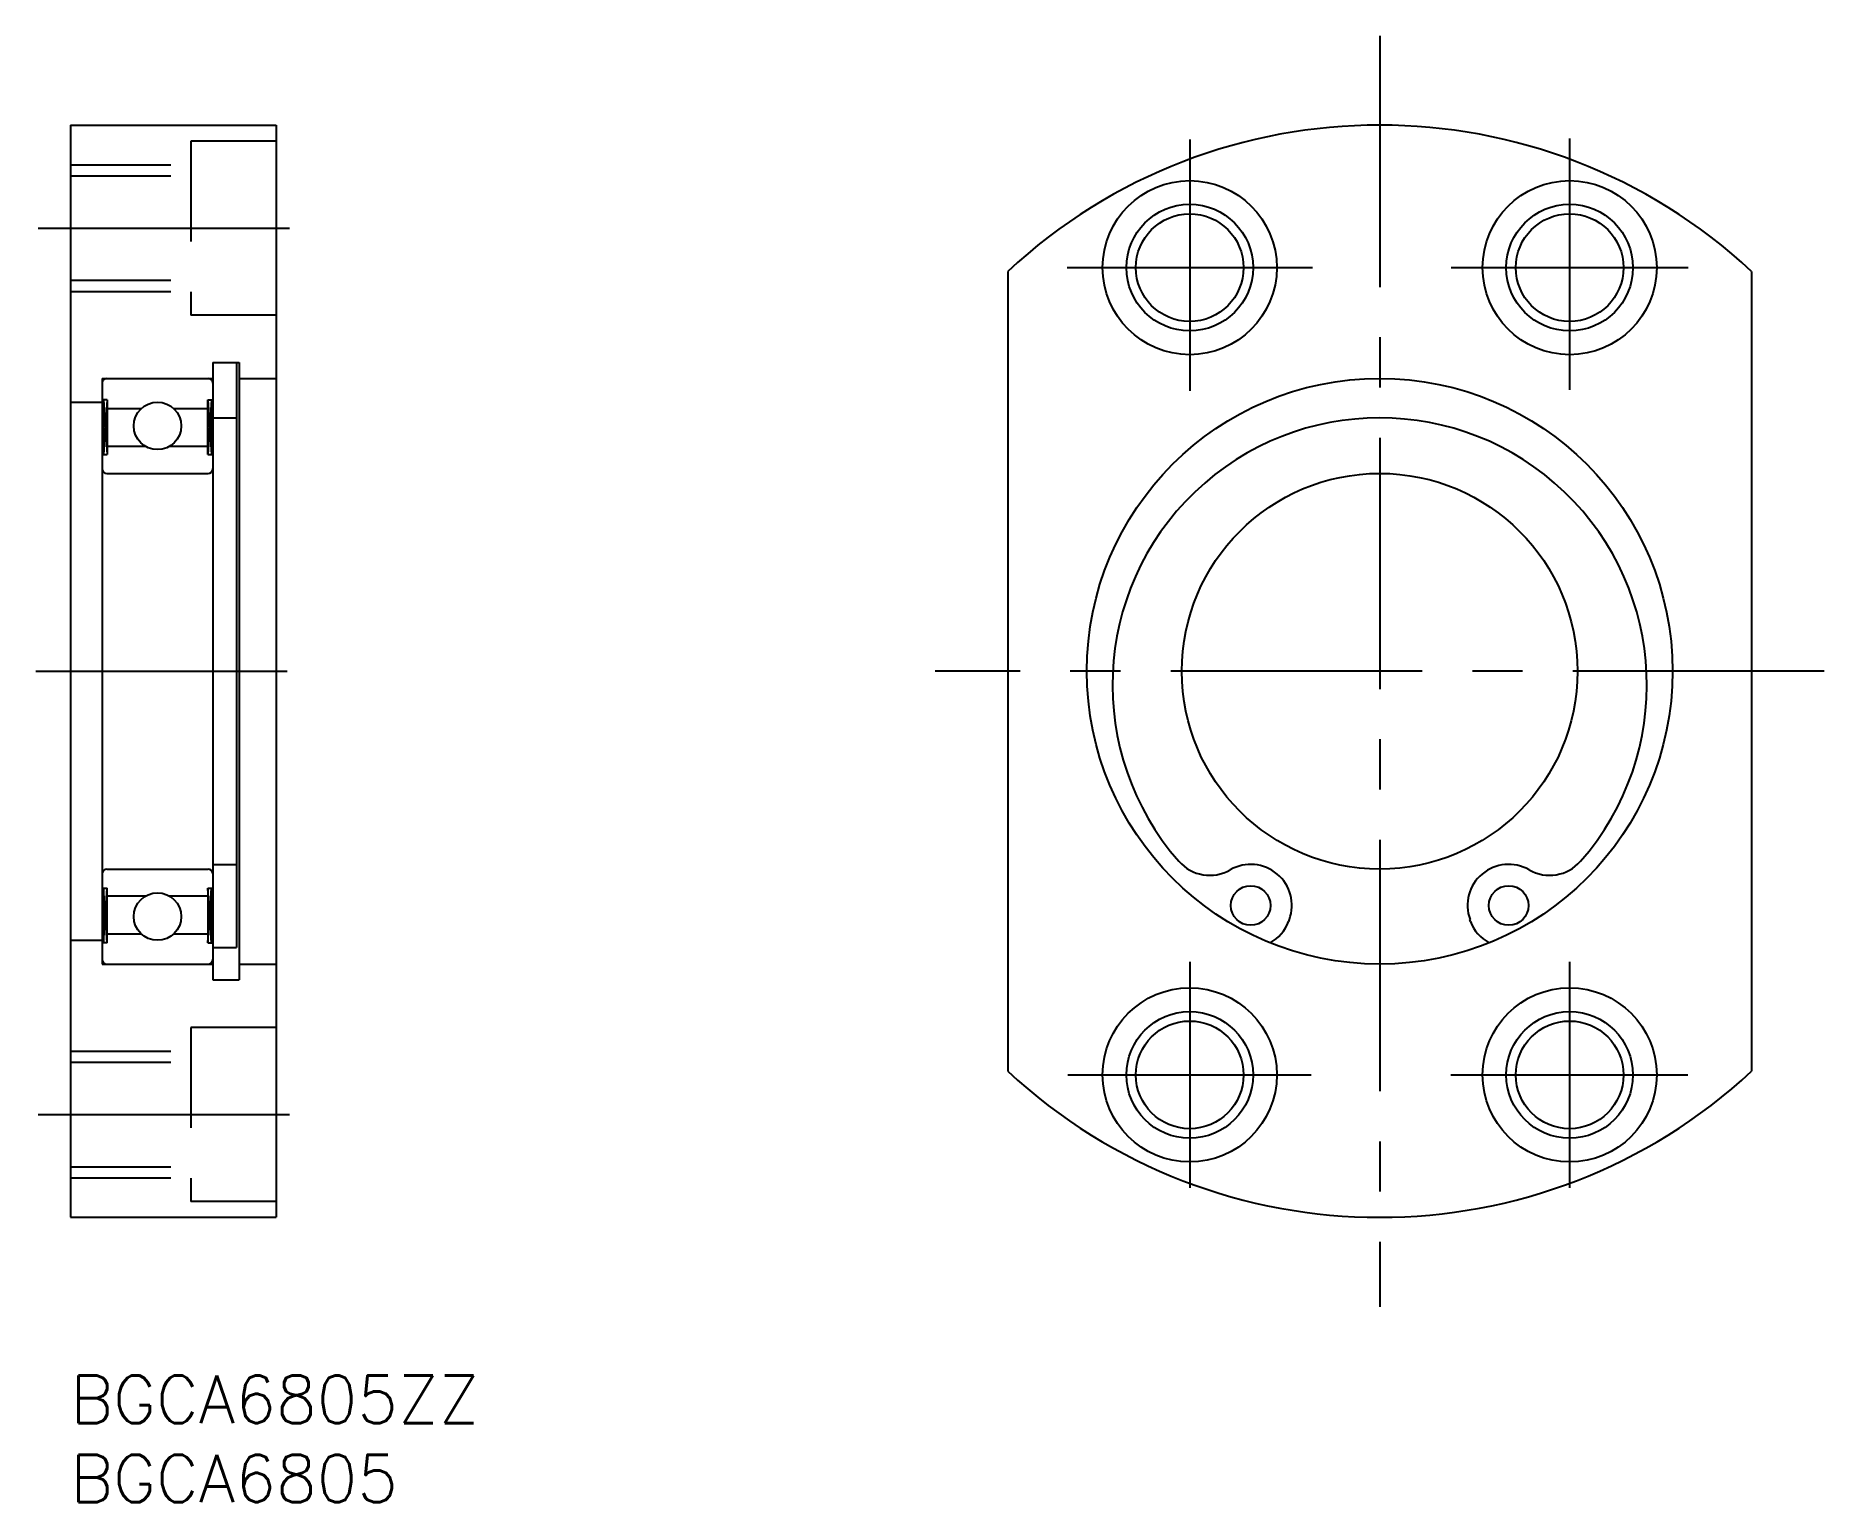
# Model space of a CAD drawing. Extents: x -2 to 111, y -8 to 85.
import ezdxf

# ---------------------------------------------------------------- set-up
doc = ezdxf.new("R2010")
doc.units = 0
doc.header["$LTSCALE"] = 0.5
doc.linetypes.add('CENTER', pattern=[50.8, 31.75, -6.35, 6.35, -6.35])
doc.linetypes.add('DASHED', pattern=[19.05, 12.7, -6.35])
for name, color, linetype in [('MSM_CENTER', 1, 'CENTER'), ('MSM_CONTINUOUS', 7, 'CONTINUOUS'), ('MSM_DASHED', 4, 'DASHED'), ('MSM_NARROW', 5, 'CONTINUOUS'), ('MSM_PART_NUMBER', 7, 'CONTINUOUS')]:
    doc.layers.add(name, color=color, linetype=linetype)
doc.styles.get("Standard").update_dxf_attribs({"font": 'txt.shx', "height": 3, "bigfont": 'bigfont.shx'})

# ---------------------------------------------------------------- blocks, each defined once
blk = doc.blocks.new('*U9')
at = {"layer": 'MSM_PART_NUMBER'}
blk.add_text('BGCA6805ZZ', height=3, dxfattribs=at).set_placement((0, -3))
blk = doc.blocks.new('*U10')
at = {"layer": 'MSM_PART_NUMBER'}
blk.add_text('BGCA6805', height=3, dxfattribs=at).set_placement((0, -8))

msp = doc.modelspace()

# ---------------------------------------------------------------- linework, layer by layer
at = {"layer": 'MSM_CENTER'}
for p, q in [((82.71, 84.65), (82.71, 4.35)), ((70.71, 78.09), (70.71, 61.91)), ((94.71, 78.16), (94.71, 61.84)), ((-2.03, 72.5), (15.03, 72.5)), ((62.96, 70), (78.46, 70)), ((87.23, 70), (102.19, 70)), ((-2.19, 44.5), (14.45, 44.5)), ((110.79, 44.5), (54.62, 44.5)), ((70.71, 26.14), (70.71, 11.86)), ((94.71, 26.14), (94.71, 11.86)), ((63.02, 19), (78.39, 19)), ((87.21, 19), (102.17, 19)), ((-2.03, 16.5), (15.03, 16.5))]:
    msp.add_line(p, q, dxfattribs=at)
at = {"layer": 'MSM_CONTINUOUS'}
for p, q in [((0, 79), (0, 10)), ((0, 79), (13, 79)), ((13, 79), (13, 10)), ((59.21, 69.76), (59.21, 19.24)), ((106.21, 69.76), (106.21, 19.24)), ((9, 64), (9, 25)), ((9, 64), (10.65, 64)), ((10.5, 64, -0.5), (10.5, 27.05, -0.5)), ((10.65, 64), (10.65, 25)), ((2, 63), (2, 26)), ((2, 63), (9, 63)), ((10.65, 63), (13, 63)), ((0, 61.5), (2, 61.5)), ((2.32, 61.65), (2, 61.65)), ((2.08, 58.2), (2.08, 61.65)), ((2.08, 61.65), (2.32, 58.2)), ((2.32, 61.65), (2.08, 58.2)), ((2.32, 61.65), (2.32, 58.2)), ((2.32, 61.1), (4.48, 61.1)), ((6.52, 61.1), (8.68, 61.1)), ((8.68, 58.2), (8.68, 61.65)), ((8.68, 61.65), (9, 61.65)), ((8.68, 61.65), (8.92, 58.2)), ((8.92, 61.65), (8.68, 58.2)), ((8.92, 61.65), (8.92, 58.2)), ((9, 60.5), (10.5, 60.5)), ((2, 58.2), (2.32, 58.2)), ((4.75, 58.7), (2.32, 58.7)), ((8.68, 58.7), (6.25, 58.7)), ((8.68, 58.2), (9, 58.2)), ((2.3, 57), (8.7, 57)), ((2.3, 32), (8.7, 32)), ((9, 32.3), (10.5, 32.3)), ((2, 30.8), (2.32, 30.8)), ((2.08, 30.8), (2.08, 27.35)), ((2.08, 27.35), (2.32, 30.8)), ((2.32, 27.35), (2.08, 30.8)), ((2.32, 27.35), (2.32, 30.8)), ((8.68, 30.8), (8.68, 27.35)), ((8.68, 30.8), (9, 30.8)), ((8.68, 27.35), (8.92, 30.8)), ((8.92, 27.35), (8.68, 30.8)), ((8.92, 27.35), (8.92, 30.8)), ((4.75, 30.3), (2.32, 30.3)), ((8.68, 30.3), (6.25, 30.3)), ((77, 28.81), (76.96, 28.7)), ((88.45, 28.7), (88.41, 28.81)), ((0, 27.5), (2, 27.5)), ((2.32, 27.35), (2, 27.35)), ((2.32, 27.9), (4.48, 27.9)), ((6.52, 27.9), (8.68, 27.9)), ((8.68, 27.35), (9, 27.35)), ((2, 26), (9, 26)), ((9, 27.05), (10.5, 27.05)), ((10.65, 26), (13, 26)), ((9, 25), (10.65, 25)), ((0, 10), (13, 10))]:
    msp.add_line(p, q, dxfattribs=at)
for centre, radius in [((70.71, 70), 5.5), ((94.71, 70), 5.5), ((70.71, 70), 3.4), ((94.71, 70), 3.4), ((82.71, 44.5), 18.5), ((5.5, 60), 1.5), ((82.71, 44.5), 12.5), ((74.56, 29.7), 1.25), ((90.86, 29.7), 1.25), ((5.5, 29), 1.5), ((70.71, 19), 5.5), ((94.71, 19), 5.5), ((70.71, 19), 3.4), ((94.71, 19), 3.4)]:
    msp.add_circle(centre, radius, dxfattribs=at)
for centre, radius, start, end in [((82.71, 44.5), 34.5, 47.0657, 132.9343), ((2.3, 62.7), 0.3, 90, 180), ((8.7, 62.7), 0.3, 0, 90), ((82.71, 43.63), 16.88, 318.7342, 221.2658), ((2.3, 57.3), 0.3, 180, 270), ((8.7, 57.3), 0.3, 270, 0), ((2.3, 31.7), 0.3, 90, 180), ((8.7, 31.7), 0.3, 0, 90), ((71.98, 34.21), 2.6, 221.2658, 299.7449), ((74.56, 29.7), 2.6, 340.0175, 119.7449), ((90.86, 29.7), 2.6, 60.2551, 199.9825), ((93.44, 34.21), 2.6, 240.2551, 318.7342), ((74.61, 29.55), 2.5, 297.992, 340.0175), ((90.8, 29.55), 2.5, 199.9825, 242.008), ((2.3, 26.3), 0.3, 180, 270), ((8.7, 26.3), 0.3, 270, 0), ((82.71, 44.5), 34.5, 227.0657, 312.9343)]:
    msp.add_arc(centre, radius, start, end, dxfattribs=at)
at = {"layer": 'MSM_DASHED'}
for p, q in [((13, 78), (7.6, 78)), ((7.6, 78), (7.6, 67)), ((0, 76.5), (7.6, 76.5)), ((0, 75.8), (7.6, 75.8)), ((0, 69.2), (7.6, 69.2)), ((0, 68.5), (7.6, 68.5)), ((13, 67), (7.6, 67)), ((7.6, 22), (7.6, 11)), ((13, 22), (7.6, 22)), ((0, 20.5), (7.6, 20.5)), ((0, 19.8), (7.6, 19.8)), ((0, 13.2), (7.6, 13.2)), ((0, 12.5), (7.6, 12.5)), ((13, 11), (7.6, 11))]:
    msp.add_line(p, q, dxfattribs=at)
at = {"layer": 'MSM_NARROW'}
for centre in [(70.71, 70), (94.71, 70), (70.71, 19), (94.71, 19)]:
    msp.add_circle(centre, 4, dxfattribs=at)

# ---------------------------------------------------------------- block references
at = {"layer": 'MSM_CONTINUOUS'}
for name in ['*U9', '*U10']:
    msp.add_blockref(name, (0, 0), dxfattribs=at)

doc.saveas('drawing.dxf')
